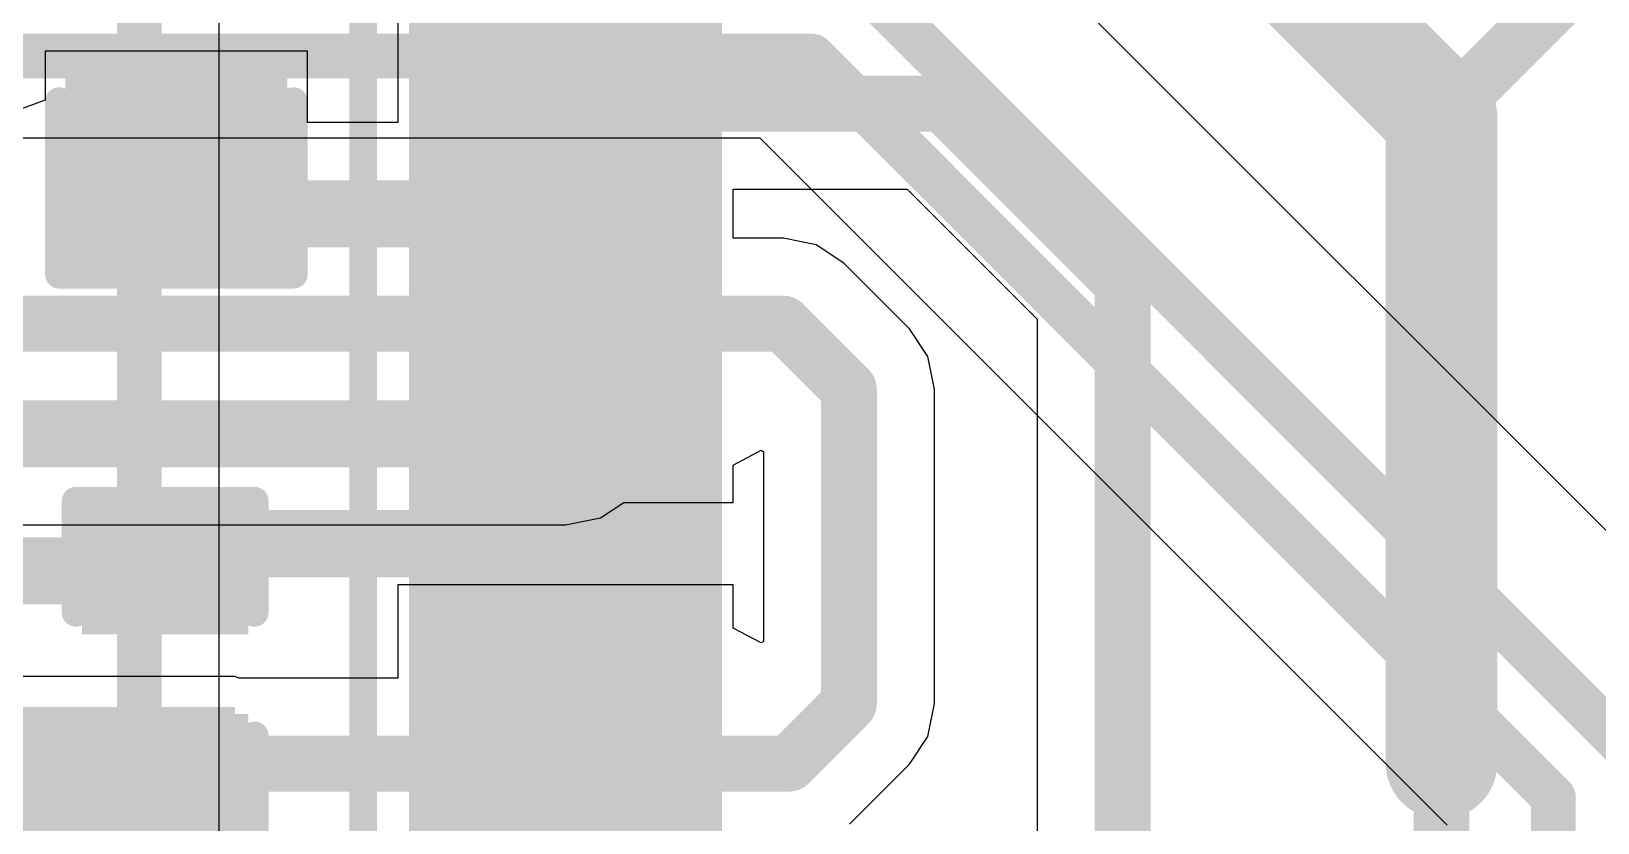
# Model space of a CAD drawing. Header units: inches. Extents: x -2.7 to 10.9, y -2.9 to 7.4.
# Drawn here: x 0.3626 to 0.643, y 0.0385 to 0.1801 of the extents above; entities that cross this region are included whole.
import ezdxf

# ---------------------------------------------------------------- set-up
doc = ezdxf.new("R2010")
doc.units = ezdxf.units.IN
doc.header["$MEASUREMENT"] = 0
for name, color, linetype in [('Bottom Layer', 5, 'Continuous'), ('Bottom Overlay', 54, 'Continuous'), ('Bottom Paste', 16, 'Continuous'), ('Bottom Solder', 6, 'Continuous'), ('Layer 3', 76, 'Continuous'), ('Top Layer', 1, 'Continuous')]:
    doc.layers.add(name, color=color, linetype=linetype)

# ---------------------------------------------------------------- blocks, each defined once
blk = doc.blocks.new('48_LQFP__7_7___B_124')
at = {"layer": 'Bottom Layer'}
for points in [[(-0.03583, 0.14331), (-0.03583, 0.19134), (-0.02323, 0.19134), (-0.02323, 0.14331)], [(-0.01614, 0.14331), (-0.01614, 0.19134), (-0.00354, 0.19134), (-0.00354, 0.14331)], [(0.00354, 0.14331), (0.00354, 0.19134), (0.01614, 0.19134), (0.01614, 0.14331)], [(0.02323, 0.14331), (0.02323, 0.19134), (0.03583, 0.19134), (0.03583, 0.14331)], [(0.04291, 0.14331), (0.04291, 0.19134), (0.05551, 0.19134), (0.05551, 0.14331)], [(0.0626, 0.14331), (0.0626, 0.19134), (0.0752, 0.19134), (0.0752, 0.14331)], [(0.08228, 0.14331), (0.08228, 0.19134), (0.09488, 0.19134), (0.09488, 0.14331)]]:
    blk.add_hatch(color=5, dxfattribs=at).paths.add_polyline_path(points)
at = {"layer": 'Bottom Paste'}
for points in [[(-0.03583, 0.14331), (-0.03583, 0.19134), (-0.02323, 0.19134), (-0.02323, 0.14331)], [(-0.01614, 0.14331), (-0.01614, 0.19134), (-0.00354, 0.19134), (-0.00354, 0.14331)], [(0.00354, 0.14331), (0.00354, 0.19134), (0.01614, 0.19134), (0.01614, 0.14331)], [(0.02323, 0.14331), (0.02323, 0.19134), (0.03583, 0.19134), (0.03583, 0.14331)], [(0.04291, 0.14331), (0.04291, 0.19134), (0.05551, 0.19134), (0.05551, 0.14331)], [(0.0626, 0.14331), (0.0626, 0.19134), (0.0752, 0.19134), (0.0752, 0.14331)], [(0.08228, 0.14331), (0.08228, 0.19134), (0.09488, 0.19134), (0.09488, 0.14331)]]:
    blk.add_hatch(color=16, dxfattribs=at).paths.add_polyline_path(points)
at = {"layer": 'Bottom Solder'}
for points in [[(-0.05951, 0.13931), (-0.05951, 0.19534), (-0.03891, 0.19534), (-0.03891, 0.13931)], [(-0.03983, 0.13931), (-0.03983, 0.19534), (-0.01923, 0.19534), (-0.01923, 0.13931)], [(-0.02014, 0.13931), (-0.02014, 0.19534), (0.00046, 0.19534), (0.00046, 0.13931)], [(-0.00046, 0.13931), (-0.00046, 0.19534), (0.02014, 0.19534), (0.02014, 0.13931)], [(0.01923, 0.13931), (0.01923, 0.19534), (0.03983, 0.19534), (0.03983, 0.13931)], [(0.03891, 0.13931), (0.03891, 0.19534), (0.05951, 0.19534), (0.05951, 0.13931)], [(0.0586, 0.13931), (0.0586, 0.19534), (0.0792, 0.19534), (0.0792, 0.13931)], [(0.07828, 0.13931), (0.07828, 0.19534), (0.09888, 0.19534), (0.09888, 0.13931)], [(0.09797, 0.13931), (0.09797, 0.19534), (0.11857, 0.19534), (0.11857, 0.13931)]]:
    blk.add_hatch(color=6, dxfattribs=at).paths.add_polyline_path(points)
blk = doc.blocks.new('C___0402_B_272')
at = {"layer": 'Bottom Layer'}
for points in [[(-0.0095, 0.0125), (-0.0095, -0.0125), (-0.0275, -0.0125), (-0.0275, 0.0125)], [(0.0275, 0.0125), (0.0275, -0.0125), (0.0095, -0.0125), (0.0095, 0.0125)]]:
    blk.add_hatch(color=5, dxfattribs=at).paths.add_polyline_path(points)
at = {"layer": 'Bottom Paste'}
for points in [[(-0.0095, 0.0125), (-0.0095, -0.0125), (-0.0275, -0.0125), (-0.0275, 0.0125)], [(0.0275, 0.0125), (0.0275, -0.0125), (0.0095, -0.0125), (0.0095, 0.0125)]]:
    blk.add_hatch(color=16, dxfattribs=at).paths.add_polyline_path(points)
at = {"layer": 'Bottom Solder'}
for points in [[(-0.00714, 0.01486), (-0.00714, -0.01486), (-0.02986, -0.01486), (-0.02986, 0.01486)], [(0.02986, 0.01486), (0.02986, -0.01486), (0.00714, -0.01486), (0.00714, 0.01486)]]:
    blk.add_hatch(color=6, dxfattribs=at).paths.add_polyline_path(points)
at = {"layer": 'Bottom Overlay'}
for points in [[(-0.011, 0.016, 0.005, 0.005, 0), (-0.031, 0.016, 0.005, 0.005, 0)], [(-0.031, -0.016, 0.005, 0.005, 0), (-0.031, 0.016, 0.005, 0.005, 0)], [(0.031, 0.016, 0.005, 0.005, 0), (0.011, 0.016, 0.005, 0.005, 0)], [(0.031, -0.016, 0.005, 0.005, 0), (0.031, 0.016, 0.005, 0.005, 0)], [(-0.011, -0.016, 0.005, 0.005, 0), (-0.031, -0.016, 0.005, 0.005, 0)], [(0.031, -0.016, 0.005, 0.005, 0), (0.011, -0.016, 0.005, 0.005, 0)]]:
    blk.add_lwpolyline(points, format="xyseb", dxfattribs=at)
for points in [[(-0.03225, 0.016, 0.0025, 0.0025, 1), (-0.02975, 0.016, 0.0025, 0.0025, 1)], [(-0.03225, 0.016, 0.0025, 0.0025, 1), (-0.02975, 0.016, 0.0025, 0.0025, 1)], [(-0.01225, 0.016, 0.0025, 0.0025, 1), (-0.00975, 0.016, 0.0025, 0.0025, 1)], [(0.00975, 0.016, 0.0025, 0.0025, 1), (0.01225, 0.016, 0.0025, 0.0025, 1)], [(0.02975, 0.016, 0.0025, 0.0025, 1), (0.03225, 0.016, 0.0025, 0.0025, 1)], [(0.02975, 0.016, 0.0025, 0.0025, 1), (0.03225, 0.016, 0.0025, 0.0025, 1)], [(-0.03225, -0.016, 0.0025, 0.0025, 1), (-0.02975, -0.016, 0.0025, 0.0025, 1)], [(-0.03225, -0.016, 0.0025, 0.0025, 1), (-0.02975, -0.016, 0.0025, 0.0025, 1)], [(-0.01225, -0.016, 0.0025, 0.0025, 1), (-0.00975, -0.016, 0.0025, 0.0025, 1)], [(0.00975, -0.016, 0.0025, 0.0025, 1), (0.01225, -0.016, 0.0025, 0.0025, 1)], [(0.02975, -0.016, 0.0025, 0.0025, 1), (0.03225, -0.016, 0.0025, 0.0025, 1)], [(0.02975, -0.016, 0.0025, 0.0025, 1), (0.03225, -0.016, 0.0025, 0.0025, 1)]]:
    blk.add_lwpolyline(points, format="xyseb", close=True, dxfattribs=at)
blk = doc.blocks.new('C___0603_B_279')
at = {"layer": 'Bottom Layer'}
for points in [[(-0.045, -0.0175), (-0.045, 0.0175), (-0.015, 0.0175), (-0.015, -0.0175)], [(0.015, -0.0175), (0.015, 0.0175), (0.045, 0.0175), (0.045, -0.0175)]]:
    blk.add_hatch(color=5, dxfattribs=at).paths.add_polyline_path(points)
at = {"layer": 'Bottom Paste'}
for points in [[(-0.045, -0.0175), (-0.045, 0.0175), (-0.015, 0.0175), (-0.015, -0.0175)], [(0.015, -0.0175), (0.015, 0.0175), (0.045, 0.0175), (0.045, -0.0175)]]:
    blk.add_hatch(color=16, dxfattribs=at).paths.add_polyline_path(points)
at = {"layer": 'Bottom Solder'}
for points in [[(-0.04736, -0.01986), (-0.04736, 0.01986), (-0.01264, 0.01986), (-0.01264, -0.01986)], [(0.01264, -0.01986), (0.01264, 0.01986), (0.04736, 0.01986), (0.04736, -0.01986)]]:
    blk.add_hatch(color=6, dxfattribs=at).paths.add_polyline_path(points)
at = {"layer": 'Bottom Overlay'}
for points in [[(-0.049, -0.021, 0.005, 0.005, 0), (-0.049, 0.021, 0.005, 0.005, 0)], [(-0.018, 0.021, 0.005, 0.005, 0), (-0.049, 0.021, 0.005, 0.005, 0)], [(0.049, 0.021, 0.005, 0.005, 0), (0.018, 0.021, 0.005, 0.005, 0)], [(0.049, -0.021, 0.005, 0.005, 0), (0.049, 0.021, 0.005, 0.005, 0)], [(-0.018, -0.021, 0.005, 0.005, 0), (-0.049, -0.021, 0.005, 0.005, 0)], [(0.049, -0.021, 0.005, 0.005, 0), (0.018, -0.021, 0.005, 0.005, 0)]]:
    blk.add_lwpolyline(points, format="xyseb", dxfattribs=at)
for points in [[(-0.05025, 0.021, 0.0025, 0.0025, 1), (-0.04775, 0.021, 0.0025, 0.0025, 1)], [(-0.05025, 0.021, 0.0025, 0.0025, 1), (-0.04775, 0.021, 0.0025, 0.0025, 1)], [(-0.01925, 0.021, 0.0025, 0.0025, 1), (-0.01675, 0.021, 0.0025, 0.0025, 1)], [(0.01675, 0.021, 0.0025, 0.0025, 1), (0.01925, 0.021, 0.0025, 0.0025, 1)], [(0.04775, 0.021, 0.0025, 0.0025, 1), (0.05025, 0.021, 0.0025, 0.0025, 1)], [(0.04775, 0.021, 0.0025, 0.0025, 1), (0.05025, 0.021, 0.0025, 0.0025, 1)], [(-0.05025, -0.021, 0.0025, 0.0025, 1), (-0.04775, -0.021, 0.0025, 0.0025, 1)], [(-0.05025, -0.021, 0.0025, 0.0025, 1), (-0.04775, -0.021, 0.0025, 0.0025, 1)], [(-0.01925, -0.021, 0.0025, 0.0025, 1), (-0.01675, -0.021, 0.0025, 0.0025, 1)], [(0.01675, -0.021, 0.0025, 0.0025, 1), (0.01925, -0.021, 0.0025, 0.0025, 1)], [(0.04775, -0.021, 0.0025, 0.0025, 1), (0.05025, -0.021, 0.0025, 0.0025, 1)], [(0.04775, -0.021, 0.0025, 0.0025, 1), (0.05025, -0.021, 0.0025, 0.0025, 1)]]:
    blk.add_lwpolyline(points, format="xyseb", close=True, dxfattribs=at)

msp = doc.modelspace()

# ---------------------------------------------------------------- hatches: boundary and pattern name
at = {"layer": 'Bottom Layer'}
msp.add_hatch(color=5, dxfattribs=at).paths.add_polyline_path([(0.31673, 0.00054), (0.39906, 0.00054), (0.39906, 0.05918), (0.31673, 0.05918)])

# ---------------------------------------------------------------- linework, layer by layer
for p, q in [((0.42822, 0.1991), (0.42822, 0.16375)), ((0.41206, 0.17654), (0.36506, 0.17654)), ((0.36506, 0.17654), (0.36506, 0.16777)), ((0.41206, 0.16375), (0.41206, 0.17654)), ((0.36506, 0.16777), (0.36038, 0.16601)), ((0.42822, 0.16375), (0.41206, 0.16375)), ((0.48825, 0.14304), (0.48825, 0.15182)), ((0.48825, 0.15182), (0.51937, 0.15182)), ((0.51937, 0.15182), (0.54266, 0.12854)), ((0.49722, 0.14304), (0.48825, 0.14304)), ((0.50307, 0.14188), (0.49722, 0.14304)), ((0.50803, 0.13856), (0.50307, 0.14188)), ((0.51976, 0.12684), (0.50803, 0.13856)), ((0.52307, 0.12187), (0.51976, 0.12684)), ((0.54266, 0.12854), (0.54266, 0.01155)), ((0.52424, 0.11602), (0.52307, 0.12187)), ((0.52424, 0.05975), (0.52424, 0.11602)), ((0.48825, 0.10243), (0.49325, 0.1051)), ((0.49325, 0.1051), (0.49365, 0.10484)), ((0.49365, 0.10484), (0.49365, 0.0709)), ((0.48825, 0.09576), (0.48825, 0.10243)), ((0.46448, 0.09299), (0.46863, 0.09576)), ((0.46863, 0.09576), (0.48825, 0.09576)), ((0.45824, 0.09175), (0.46448, 0.09299)), ((0.31118, 0.09175), (0.45824, 0.09175)), ((0.48825, 0.08099), (0.42822, 0.08099)), ((0.42822, 0.08099), (0.42822, 0.0643)), ((0.48825, 0.07328), (0.48825, 0.08099)), ((0.49325, 0.07063), (0.48825, 0.07328)), ((0.49365, 0.0709), (0.49325, 0.07063)), ((0.39906, 0.06459), (0.31673, 0.06459)), ((0.39975, 0.0643), (0.39906, 0.06459)), ((0.42822, 0.0643), (0.39975, 0.0643)), ((0.52307, 0.0539), (0.52424, 0.05975)), ((0.51976, 0.04894), (0.52307, 0.0539)), ((0.50902, 0.03819), (0.51976, 0.04894))]:
    msp.add_line(p, q, dxfattribs=at)
for points in [[(0.61471, 0.16437, 0.01, 0.01, 0), (0.65811, 0.20777, 0.01, 0.01, 0)], [(0.5803, 0.19936, 0.02, 0.02, 0), (0.615, 0.16466, 0.02, 0.02, 0)], [(0.615, 0.04912, 0.02, 0.02, 0), (0.615, 0.16466, 0.02, 0.02, 0)], [(0.45824, 0.16712, 0.01, 0.01, 0), (0.5257, 0.16712, 0.01, 0.01, 0)], [(0.5257, 0.16712, 0.01, 0.01, 0), (0.55795, 0.13487, 0.01, 0.01, 0)], [(0.38856, 0.15554, 0.012, 0.012, 0), (0.39666, 0.14743, 0.012, 0.012, 0)], [(0.39666, 0.14743, 0.012, 0.012, 0), (0.45824, 0.14743, 0.012, 0.012, 0)], [(0.55795, 0.01155, 0.01, 0.01, 0), (0.55795, 0.13487, 0.01, 0.01, 0)], [(0.34902, 0.12775, 0.01, 0.01, 0), (0.45824, 0.12775, 0.01, 0.01, 0)], [(0.45824, 0.12775, 0.01, 0.01, 0), (0.49722, 0.12775, 0.01, 0.01, 0)], [(0.49722, 0.12775, 0.01, 0.01, 0), (0.50894, 0.11602, 0.01, 0.01, 0)], [(0.50894, 0.05975, 0.01, 0.01, 0), (0.50894, 0.11602, 0.01, 0.01, 0)], [(0.2853, 0.10806, 0.012, 0.012, 0), (0.45824, 0.10806, 0.012, 0.012, 0)], [(0.38656, 0.08354, 0.012, 0.012, 0), (0.38956, 0.08654, 0.012, 0.012, 0)], [(0.38956, 0.08654, 0.012, 0.012, 0), (0.39825, 0.08654, 0.012, 0.012, 0)], [(0.39825, 0.08654, 0.012, 0.012, 0), (0.40009, 0.08838, 0.012, 0.012, 0)], [(0.40009, 0.08838, 0.012, 0.012, 0), (0.45824, 0.08838, 0.012, 0.012, 0)], [(0.32834, 0.08354, 0.012, 0.012, 0), (0.38656, 0.08354, 0.012, 0.012, 0)], [(0.4982, 0.04901, 0.01, 0.01, 0), (0.50894, 0.05975, 0.01, 0.01, 0)], [(0.38656, 0.04654, 0.01, 0.01, 0), (0.38903, 0.04901, 0.01, 0.01, 0)], [(0.38903, 0.04901, 0.01, 0.01, 0), (0.45824, 0.04901, 0.01, 0.01, 0)], [(0.45824, 0.04901, 0.01, 0.01, 0), (0.4982, 0.04901, 0.01, 0.01, 0)], [(0.615, 0.02361, 0.01, 0.01, 0), (0.615, 0.04912, 0.01, 0.01, 0)]]:
    msp.add_lwpolyline(points, format="xyseb", dxfattribs=at)
for points in [[(0.61, 0.16466, 0.01, 0.01, 1), (0.62, 0.16466, 0.01, 0.01, 1)], [(0.61, 0.16466, 0.01, 0.01, 1), (0.62, 0.16466, 0.01, 0.01, 1)], [(0.45574, 0.16712, 0.005, 0.005, 1), (0.46074, 0.16712, 0.005, 0.005, 1)], [(0.5232, 0.16712, 0.005, 0.005, 1), (0.5282, 0.16712, 0.005, 0.005, 1)], [(0.5232, 0.16712, 0.005, 0.005, 1), (0.5282, 0.16712, 0.005, 0.005, 1)], [(0.61221, 0.16437, 0.005, 0.005, 1), (0.61721, 0.16437, 0.005, 0.005, 1)], [(0.38556, 0.15554, 0.006, 0.006, 1), (0.39156, 0.15554, 0.006, 0.006, 1)], [(0.39366, 0.14743, 0.006, 0.006, 1), (0.39966, 0.14743, 0.006, 0.006, 1)], [(0.39366, 0.14743, 0.006, 0.006, 1), (0.39966, 0.14743, 0.006, 0.006, 1)], [(0.45524, 0.14743, 0.006, 0.006, 1), (0.46124, 0.14743, 0.006, 0.006, 1)], [(0.55545, 0.13487, 0.005, 0.005, 1), (0.56045, 0.13487, 0.005, 0.005, 1)], [(0.55545, 0.13487, 0.005, 0.005, 1), (0.56045, 0.13487, 0.005, 0.005, 1)], [(0.45574, 0.12775, 0.005, 0.005, 1), (0.46074, 0.12775, 0.005, 0.005, 1)], [(0.45574, 0.12775, 0.005, 0.005, 1), (0.46074, 0.12775, 0.005, 0.005, 1)], [(0.49472, 0.12775, 0.005, 0.005, 1), (0.49972, 0.12775, 0.005, 0.005, 1)], [(0.49472, 0.12775, 0.005, 0.005, 1), (0.49972, 0.12775, 0.005, 0.005, 1)], [(0.50644, 0.11602, 0.005, 0.005, 1), (0.51144, 0.11602, 0.005, 0.005, 1)], [(0.50644, 0.11602, 0.005, 0.005, 1), (0.51144, 0.11602, 0.005, 0.005, 1)], [(0.45524, 0.10806, 0.006, 0.006, 1), (0.46124, 0.10806, 0.006, 0.006, 1)], [(0.38656, 0.08654, 0.006, 0.006, 1), (0.39256, 0.08654, 0.006, 0.006, 1)], [(0.38656, 0.08654, 0.006, 0.006, 1), (0.39256, 0.08654, 0.006, 0.006, 1)], [(0.39525, 0.08654, 0.006, 0.006, 1), (0.40125, 0.08654, 0.006, 0.006, 1)], [(0.39525, 0.08654, 0.006, 0.006, 1), (0.40125, 0.08654, 0.006, 0.006, 1)], [(0.39709, 0.08838, 0.006, 0.006, 1), (0.40309, 0.08838, 0.006, 0.006, 1)], [(0.39709, 0.08838, 0.006, 0.006, 1), (0.40309, 0.08838, 0.006, 0.006, 1)], [(0.45524, 0.08838, 0.006, 0.006, 1), (0.46124, 0.08838, 0.006, 0.006, 1)], [(0.38356, 0.08354, 0.006, 0.006, 1), (0.38956, 0.08354, 0.006, 0.006, 1)], [(0.38356, 0.08354, 0.006, 0.006, 1), (0.38956, 0.08354, 0.006, 0.006, 1)], [(0.50644, 0.05975, 0.005, 0.005, 1), (0.51144, 0.05975, 0.005, 0.005, 1)], [(0.50644, 0.05975, 0.005, 0.005, 1), (0.51144, 0.05975, 0.005, 0.005, 1)], [(0.61, 0.04912, 0.01, 0.01, 1), (0.62, 0.04912, 0.01, 0.01, 1)], [(0.38653, 0.04901, 0.005, 0.005, 1), (0.39153, 0.04901, 0.005, 0.005, 1)], [(0.38653, 0.04901, 0.005, 0.005, 1), (0.39153, 0.04901, 0.005, 0.005, 1)], [(0.45574, 0.04901, 0.005, 0.005, 1), (0.46074, 0.04901, 0.005, 0.005, 1)], [(0.45574, 0.04901, 0.005, 0.005, 1), (0.46074, 0.04901, 0.005, 0.005, 1)], [(0.4957, 0.04901, 0.005, 0.005, 1), (0.5007, 0.04901, 0.005, 0.005, 1)], [(0.4957, 0.04901, 0.005, 0.005, 1), (0.5007, 0.04901, 0.005, 0.005, 1)], [(0.6125, 0.04912, 0.005, 0.005, 1), (0.6175, 0.04912, 0.005, 0.005, 1)], [(0.38406, 0.04654, 0.005, 0.005, 1), (0.38906, 0.04654, 0.005, 0.005, 1)]]:
    msp.add_lwpolyline(points, format="xyseb", close=True, dxfattribs=at)
at = {"layer": 'Bottom Overlay'}
msp.add_lwpolyline([(0.422, -0.174, 0.005, 0.005, 0), (0.422, 0.245, 0.005, 0.005, 0)], format="xyseb", dxfattribs=at)
at = {"layer": 'Layer 3'}
for p, q in [((0.78764, -0.05246), (0.52618, 0.209)), ((0.25136, 0.161), (0.493, 0.161)), ((0.493, 0.161), (0.616, 0.038))]:
    msp.add_line(p, q, dxfattribs=at)
for points in [[(0.50847, 0.19135, 0.008, 0.008, 0), (0.65047, 0.04935, 0.008, 0.008, 0)], [(-0.06389, 0.17563, 0.008, 0.008, 0), (0.50237, 0.17563, 0.008, 0.008, 0)], [(0.50237, 0.17563, 0.008, 0.008, 0), (0.63504, 0.04296, 0.008, 0.008, 0)], [(0.63504, -1.70661, 0.008, 0.008, 0), (0.63504, 0.04296, 0.008, 0.008, 0)]]:
    msp.add_lwpolyline(points, format="xyseb", dxfattribs=at)
for points in [[(0.50037, 0.17563, 0.004, 0.004, 1), (0.50437, 0.17563, 0.004, 0.004, 1)], [(0.50037, 0.17563, 0.004, 0.004, 1), (0.50437, 0.17563, 0.004, 0.004, 1)], [(0.63304, 0.04296, 0.004, 0.004, 1), (0.63704, 0.04296, 0.004, 0.004, 1)], [(0.63304, 0.04296, 0.004, 0.004, 1), (0.63704, 0.04296, 0.004, 0.004, 1)]]:
    msp.add_lwpolyline(points, format="xyseb", close=True, dxfattribs=at)
at = {"layer": 'Top Layer'}
msp.add_line((0.3962, -0.18478), (0.3962, 0.34853), dxfattribs=at)
msp.add_lwpolyline([(0.38193, -0.18478, 0.008, 0.008, 0), (0.38193, 0.36252, 0.008, 0.008, 0)], format="xyseb", dxfattribs=at)

# ---------------------------------------------------------------- block references
for name, p, rotation in [('48_LQFP__7_7___B_124', (0.62556, 0.07854), 90), ('C___0603_B_279', (0.38856, 0.18554), 270), ('C___0402_B_272', (0.38656, 0.06504), 270)]:
    msp.add_blockref(name, p, dxfattribs=dict(rotation=rotation))

doc.saveas('drawing.dxf')
